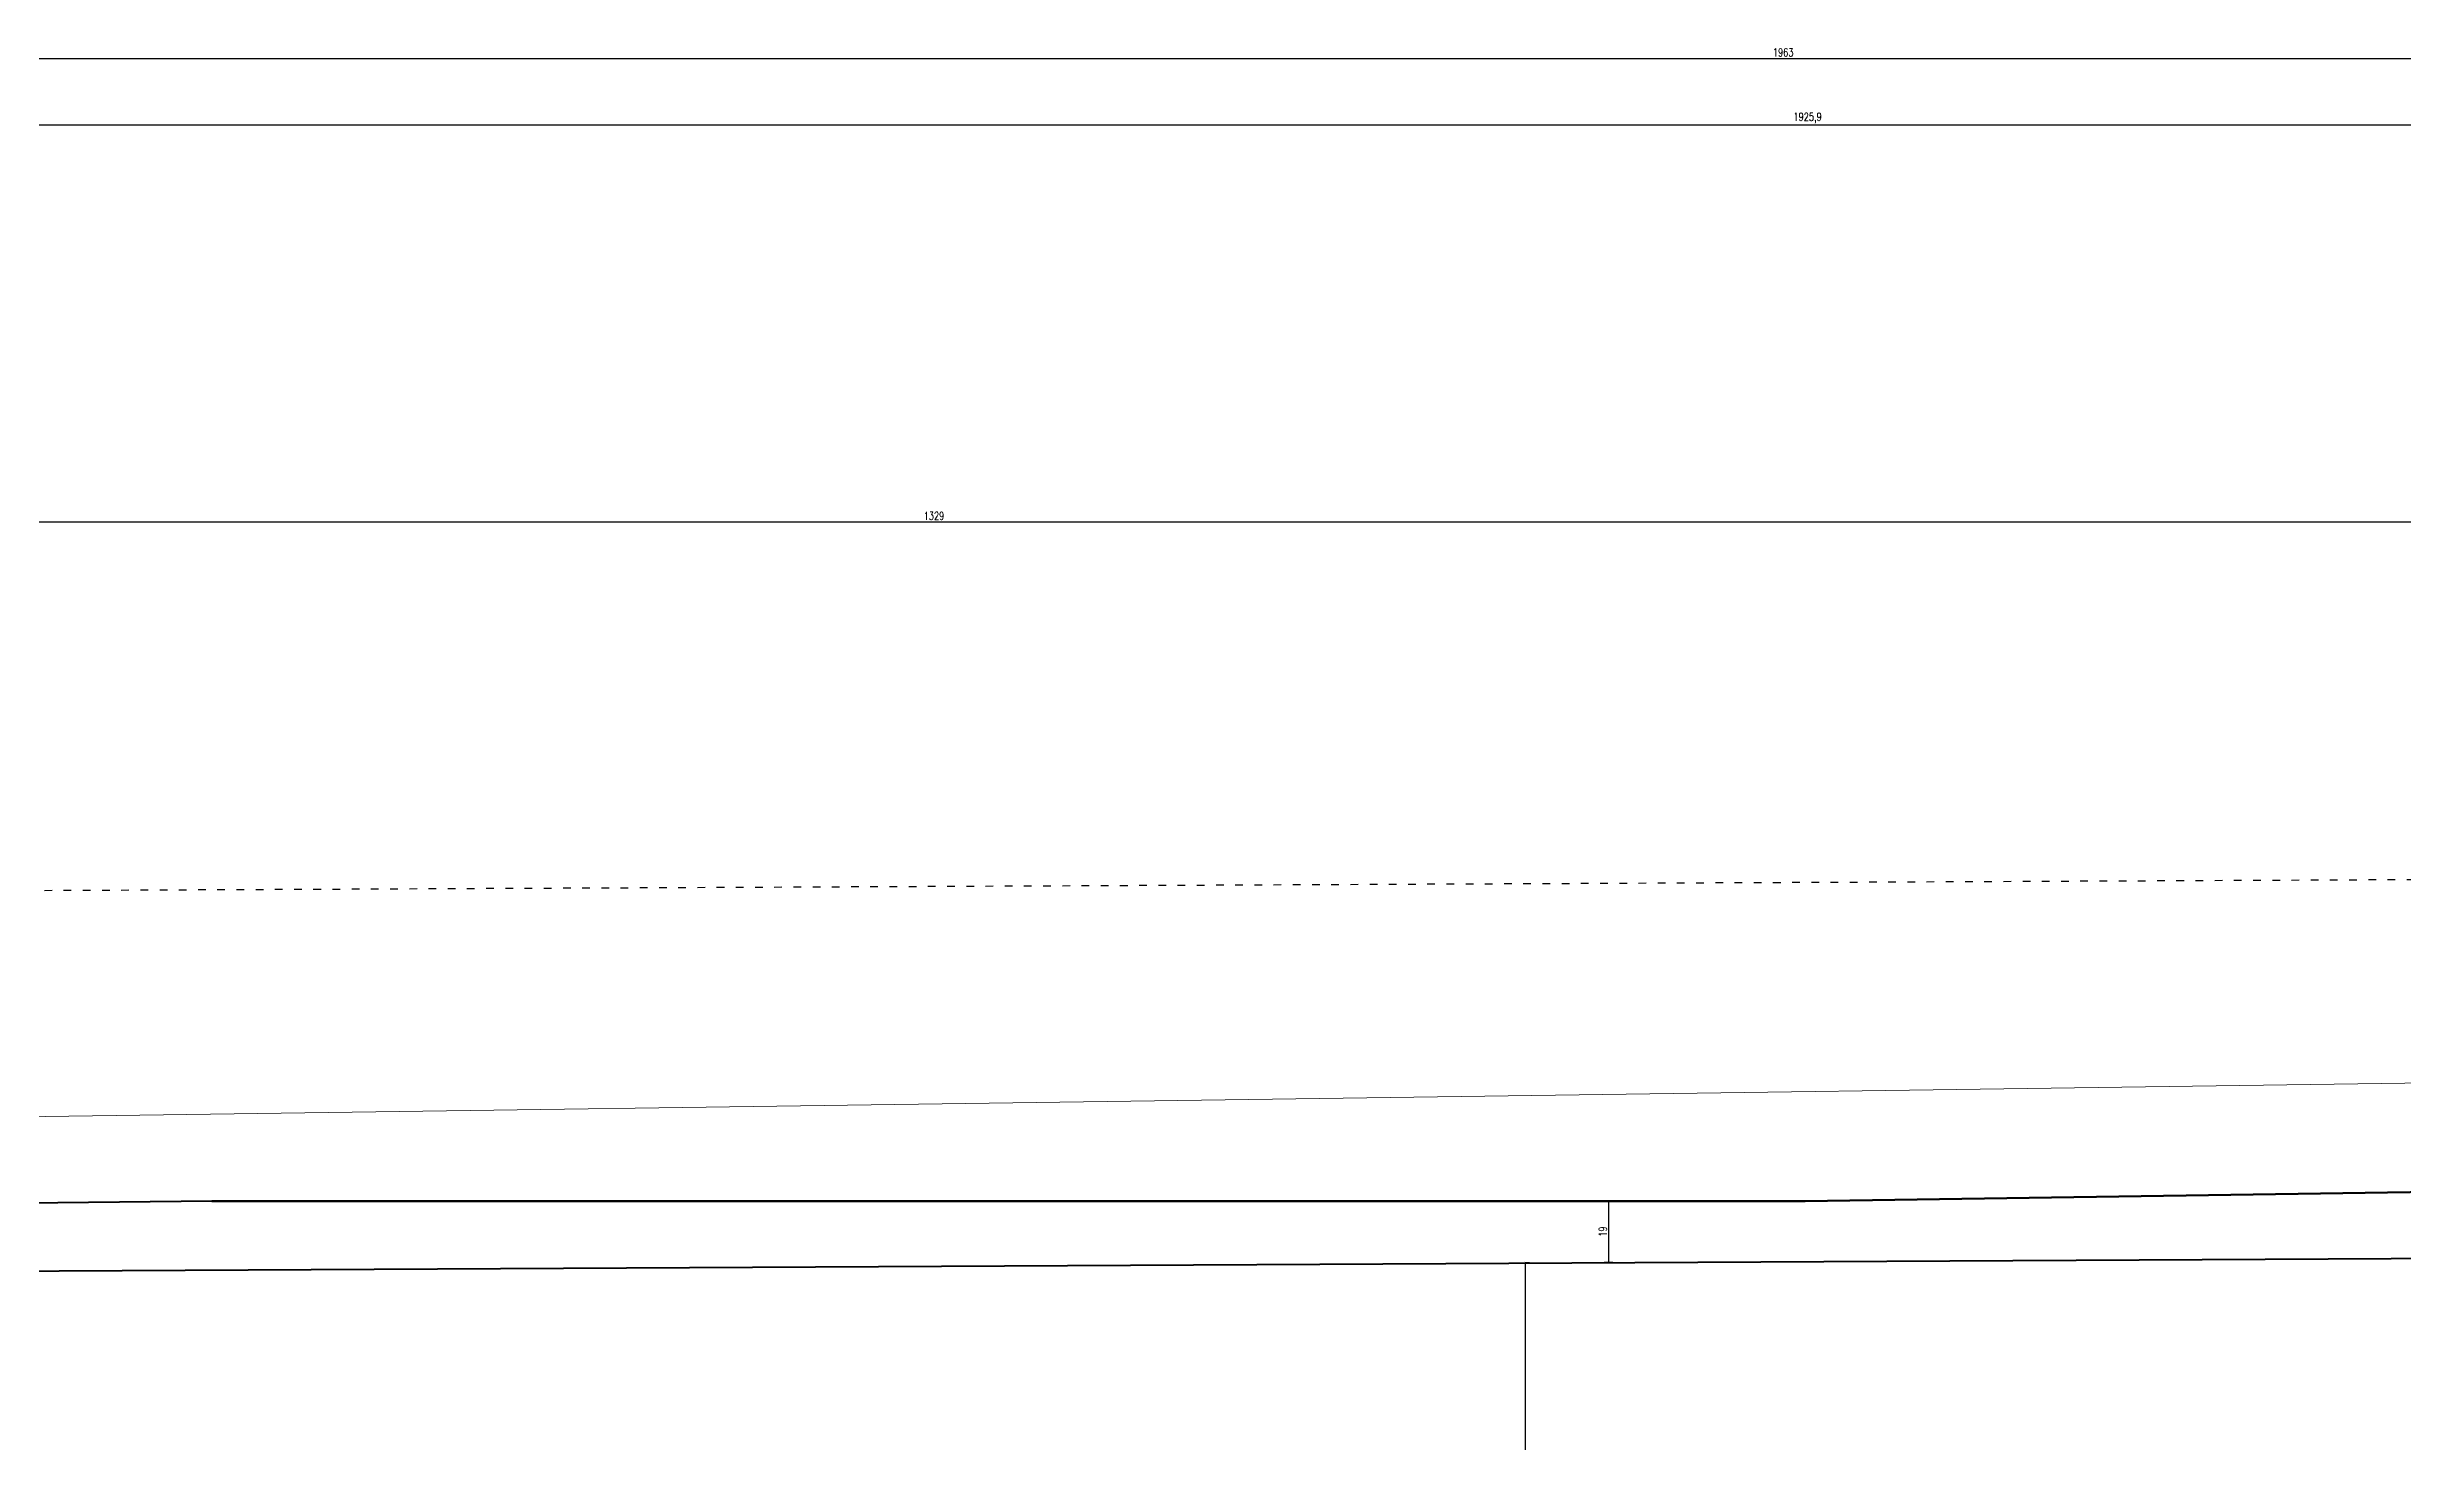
# Model space of a CAD drawing. Header units: millimetres. Extents: x -125182 to -122572, y -7332 to -5704.
# Drawn here: x -124449 to -123713, y -6139 to -5704 of the extents above; entities that cross this region are included whole.
import ezdxf

# ---------------------------------------------------------------- set-up
doc = ezdxf.new("R2010")
doc.units = ezdxf.units.MM
doc.linetypes.add('ACAD_ISO03W100', pattern=[30, 12, -18])
doc.layers.add('przerywana', color=7, linetype='ACAD_ISO03W100')
doc.layers.add('wymiary', color=253, linetype='Continuous', lineweight=5)
doc.layers.add('ściany', color=5, linetype='Continuous', lineweight=50)
doc.styles.add('Opisowy', font='simplex.shx', dxfattribs={"width": 0.75, "height": 2.5})
doc.dimstyles.new('Opisowy', dxfattribs={"dimscale": 0, "dimtxt": 2.5, "dimasz": 0.5, "dimexe": 1.25, "dimexo": 0.625, "dimtad": 1, "dimdec": 1, "dimtxsty": 'Opisowy', "dimblk": 'ARCHTICK', "dimcen": 1, "dimadec": 0, "dimazin": 0, "dimtfac": 1, "dimtdec": 1, "dimtmove": 0, "dimatfit": 3, "dimfxl": 1.5, "dimfxlon": 1, "dimarcsym": 0})

# ---------------------------------------------------------------- blocks, each defined once
blk = doc.blocks.new('_ArchTick')
at = {"color": 0, "linetype": 'ByBlock', "const_width": 0.15}
blk.add_lwpolyline([(-0.5, -0.5), (0.5, 0.5)], dxfattribs=at)
blk = doc.blocks.new('*D3')
at = {"layer": 'Defpoints', "color": 0}
for p in [(-123507.56, -5852), (-123507.56, -6081.03), (-124836.58, -6088.04)]:
    blk.add_point(p, dxfattribs=at)
at = {"layer": 'wymiary', "color": 0, "lineweight": -2}
for p, q in [((-124836.58, -5853.5), (-124836.58, -5850.75)), ((-124836.58, -5852), (-123507.56, -5852)), ((-123507.56, -5853.5), (-123507.56, -5850.75))]:
    blk.add_line(p, q, dxfattribs=at)
at = {"layer": 'wymiary', "color": 0, "lineweight": -2, "xscale": 0.5, "yscale": 0.5, "zscale": 0.5, "rotation": 180}
blk.add_blockref('_ArchTick', (-124836.58, -5852), dxfattribs=at)
at = {"layer": 'wymiary', "color": 0, "lineweight": -2, "xscale": 0.5, "yscale": 0.5, "zscale": 0.5}
blk.add_blockref('_ArchTick', (-123507.56, -5852), dxfattribs=at)
at = {"layer": 'wymiary', "color": 0, "lineweight": 5, "insert": (-124172.07, -5850.12), "char_height": 2.5, "attachment_point": 5, "style": 'Opisowy'}
blk.add_mtext('1329', dxfattribs=at)
blk = doc.blocks.new('*D7')
at = {"layer": 'Defpoints', "color": 0}
for p in [(-122936.2, -5727.98), (-122936.2, -6053.33), (-124862.08, -6062.21)]:
    blk.add_point(p, dxfattribs=at)
at = {"layer": 'wymiary', "color": 0, "lineweight": -2}
for p, q in [((-124862.08, -5729.48), (-124862.08, -5726.73)), ((-124862.08, -5727.98), (-122936.2, -5727.98)), ((-122936.2, -5729.48), (-122936.2, -5726.73))]:
    blk.add_line(p, q, dxfattribs=at)
at = {"layer": 'wymiary', "color": 0, "lineweight": -2, "xscale": 0.5, "yscale": 0.5, "zscale": 0.5, "rotation": 180}
blk.add_blockref('_ArchTick', (-124862.08, -5727.98), dxfattribs=at)
at = {"layer": 'wymiary', "color": 0, "lineweight": -2, "xscale": 0.5, "yscale": 0.5, "zscale": 0.5}
blk.add_blockref('_ArchTick', (-122936.2, -5727.98), dxfattribs=at)
at = {"layer": 'wymiary', "color": 0, "lineweight": 5, "insert": (-123899.14, -5725.87), "char_height": 2.5, "attachment_point": 5, "style": 'Opisowy'}
blk.add_mtext('1925,9', dxfattribs=at)
blk = doc.blocks.new('*D9')
at = {"layer": 'Defpoints', "color": 0}
for p in [(-122925.28, -5707.25), (-124888.28, -6017.61), (-122925.28, -6016.21)]:
    blk.add_point(p, dxfattribs=at)
at = {"layer": 'wymiary', "color": 0, "lineweight": -2}
for p, q in [((-124888.28, -5708.75), (-124888.28, -5706)), ((-124888.28, -5707.25), (-122925.28, -5707.25)), ((-122925.28, -5708.75), (-122925.28, -5706))]:
    blk.add_line(p, q, dxfattribs=at)
at = {"layer": 'wymiary', "color": 0, "lineweight": -2, "xscale": 0.5, "yscale": 0.5, "zscale": 0.5, "rotation": 180}
blk.add_blockref('_ArchTick', (-124888.28, -5707.25), dxfattribs=at)
at = {"layer": 'wymiary', "color": 0, "lineweight": -2, "xscale": 0.5, "yscale": 0.5, "zscale": 0.5}
blk.add_blockref('_ArchTick', (-122925.28, -5707.25), dxfattribs=at)
at = {"layer": 'wymiary', "color": 0, "lineweight": 5, "insert": (-123906.78, -5705.38), "char_height": 2.5, "attachment_point": 5, "style": 'Opisowy'}
blk.add_mtext('1963', dxfattribs=at)
blk = doc.blocks.new('*D45')
at = {"layer": 'Defpoints', "color": 0}
for p in [(-123962.27, -6064.1), (-123961.2, -6064.1), (-123987.24, -6083.1)]:
    blk.add_point(p, dxfattribs=at)
at = {"layer": 'wymiary', "color": 0, "lineweight": -2}
for p, q in [((-123961.64, -6064.1), (-123959.95, -6064.1)), ((-123961.2, -6083.1), (-123961.2, -6064.1)), ((-123962.7, -6083.1), (-123959.95, -6083.1))]:
    blk.add_line(p, q, dxfattribs=at)
at = {"layer": 'wymiary', "color": 0, "lineweight": -2, "xscale": 0.5, "yscale": 0.5, "zscale": 0.5}
for p, rotation in [((-123961.2, -6064.1), 90), ((-123961.2, -6083.1), 270)]:
    blk.add_blockref('_ArchTick', p, dxfattribs=dict(at, rotation=rotation))
at = {"layer": 'wymiary', "color": 0, "lineweight": 5, "insert": (-123963.08, -6073.6), "char_height": 2.5, "attachment_point": 5, "rotation": 90, "style": 'Opisowy'}
blk.add_mtext('19', dxfattribs=at)
blk = doc.blocks.new('*D53')
at = {"layer": 'Defpoints', "color": 0}
for p in [(-123987.24, -6083.24), (-123987.24, -6083.24), (-123945.61, -6526.21)]:
    blk.add_point(p, dxfattribs=at)
at = {"layer": 'wymiary', "color": 0, "lineweight": -2}
for p, q in [((-123987.24, -6083.24), (-123985.99, -6083.24)), ((-123987.24, -6526.21), (-123987.24, -6083.24)), ((-123985.74, -6526.21), (-123988.49, -6526.21))]:
    blk.add_line(p, q, dxfattribs=at)
at = {"layer": 'wymiary', "color": 0, "lineweight": -2, "xscale": 0.5, "yscale": 0.5, "zscale": 0.5}
for p, rotation in [((-123987.24, -6083.24), 90), ((-123987.24, -6526.21), 270)]:
    blk.add_blockref('_ArchTick', p, dxfattribs=dict(at, rotation=rotation))
at = {"layer": 'wymiary', "color": 0, "lineweight": 5, "insert": (-123989.11, -6304.72), "char_height": 2.5, "attachment_point": 5, "rotation": 90, "style": 'Opisowy'}
blk.add_mtext('443', dxfattribs=at)

msp = doc.modelspace()

# ---------------------------------------------------------------- linework, layer by layer
at = {"lineweight": 20}
msp.add_line((-124888.28, -6043.85), (-122925.66, -6016.21), dxfattribs=at)
at = {"layer": 'przerywana', "ltscale": 0.2}
msp.add_line((-122833.57, -5959.7), (-124960.95, -5969.5), dxfattribs=at)
at = {"layer": 'ściany', "lineweight": 40}
for p, q in [((-124397.65, -6064.1), (-124862.08, -6069.05)), ((-122963.14, -6078.16), (-124836.58, -6088.04))]:
    msp.add_line(p, q, dxfattribs=at)
at = {"layer": 'ściany'}
for p, q in [((-124397.65, -6064.1), (-123899.86, -6064.1)), ((-123899.86, -6064.1), (-123411.29, -6056.83))]:
    msp.add_line(p, q, dxfattribs=at)

# ---------------------------------------------------------------- dimensions: what is measured, and where the dimension line sits
at = {"layer": 'wymiary', "lineweight": 5}
for base, p1, p2, picture, middle in [((-122925.28, -5707.25), (-124888.28, -6017.61), (-122925.28, -6016.21), '*D9', (-123906.78, -5705.38)), ((-122936.2, -5727.98), (-124862.08, -6062.21), (-122936.2, -6053.33), '*D7', (-123899.14, -5725.87)), ((-123507.56, -5852), (-124836.58, -6088.04), (-123507.56, -6081.03), '*D3', (-124172.07, -5850.12))]:
    dim = msp.add_linear_dim(base=base, p1=p1, p2=p2, dimstyle='Opisowy', dxfattribs=at)
    dim.commit()
    dim.dimension.update_dxf_attribs({"geometry": picture, "text_midpoint": middle})
for base, p1, p2, picture, middle in [((-123961.2, -6064.1), (-123987.24, -6083.1), (-123962.27, -6064.1), '*D45', (-123963.08, -6073.6)), ((-123987.24, -6083.24), (-123945.61, -6526.21), (-123987.24, -6083.24), '*D53', (-123989.11, -6304.72))]:
    dim = msp.add_linear_dim(base=base, p1=p1, p2=p2, angle=90, dimstyle='Opisowy', dxfattribs=at)
    dim.commit()
    dim.dimension.update_dxf_attribs({"geometry": picture, "text_midpoint": middle})

doc.saveas('drawing.dxf')
